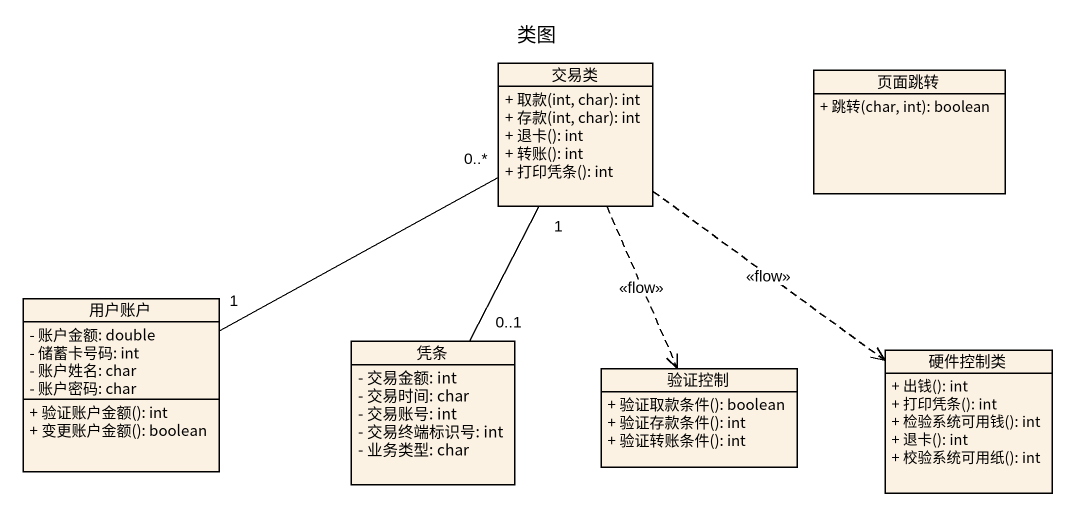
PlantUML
@startuml
title 类图
hide circle
hide empty members
skinparam classAttributeIconSize 0
class 交易类 {
  + 取款(int, char): int
  + 存款(int, char): int
  + 退卡(): int
  + 转账(): int
  + 打印凭条(): int
}
class 页面跳转 {
  + 跳转(char, int): boolean
}
class 用户账户 {
  - 账户金额: double
  - 储蓄卡号码: int
  - 账户姓名: char
  - 账户密码: char
  + 验证账户金额(): int
  + 变更账户金额(): boolean
}
class 凭条 {
  - 交易金额: int
  - 交易时间: char
  - 交易账号: int
  - 交易终端标识号: int
  - 业务类型: char
}
class 验证控制 {
  + 验证取款条件(): boolean
  + 验证存款条件(): int
  + 验证转账条件(): int
}
class 硬件控制类 {
  + 出钱(): int
  + 打印凭条(): int
  + 检验系统可用钱(): int
  + 退卡(): int
  + 校验系统可用纸(): int
}
交易类 ..> 验证控制 : <<flow>>
交易类 ..> 硬件控制类 : <<flow>>
用户账户 "1" -right- "0..*" 交易类
凭条 "0..1" -up- "1" 交易类
@enduml
